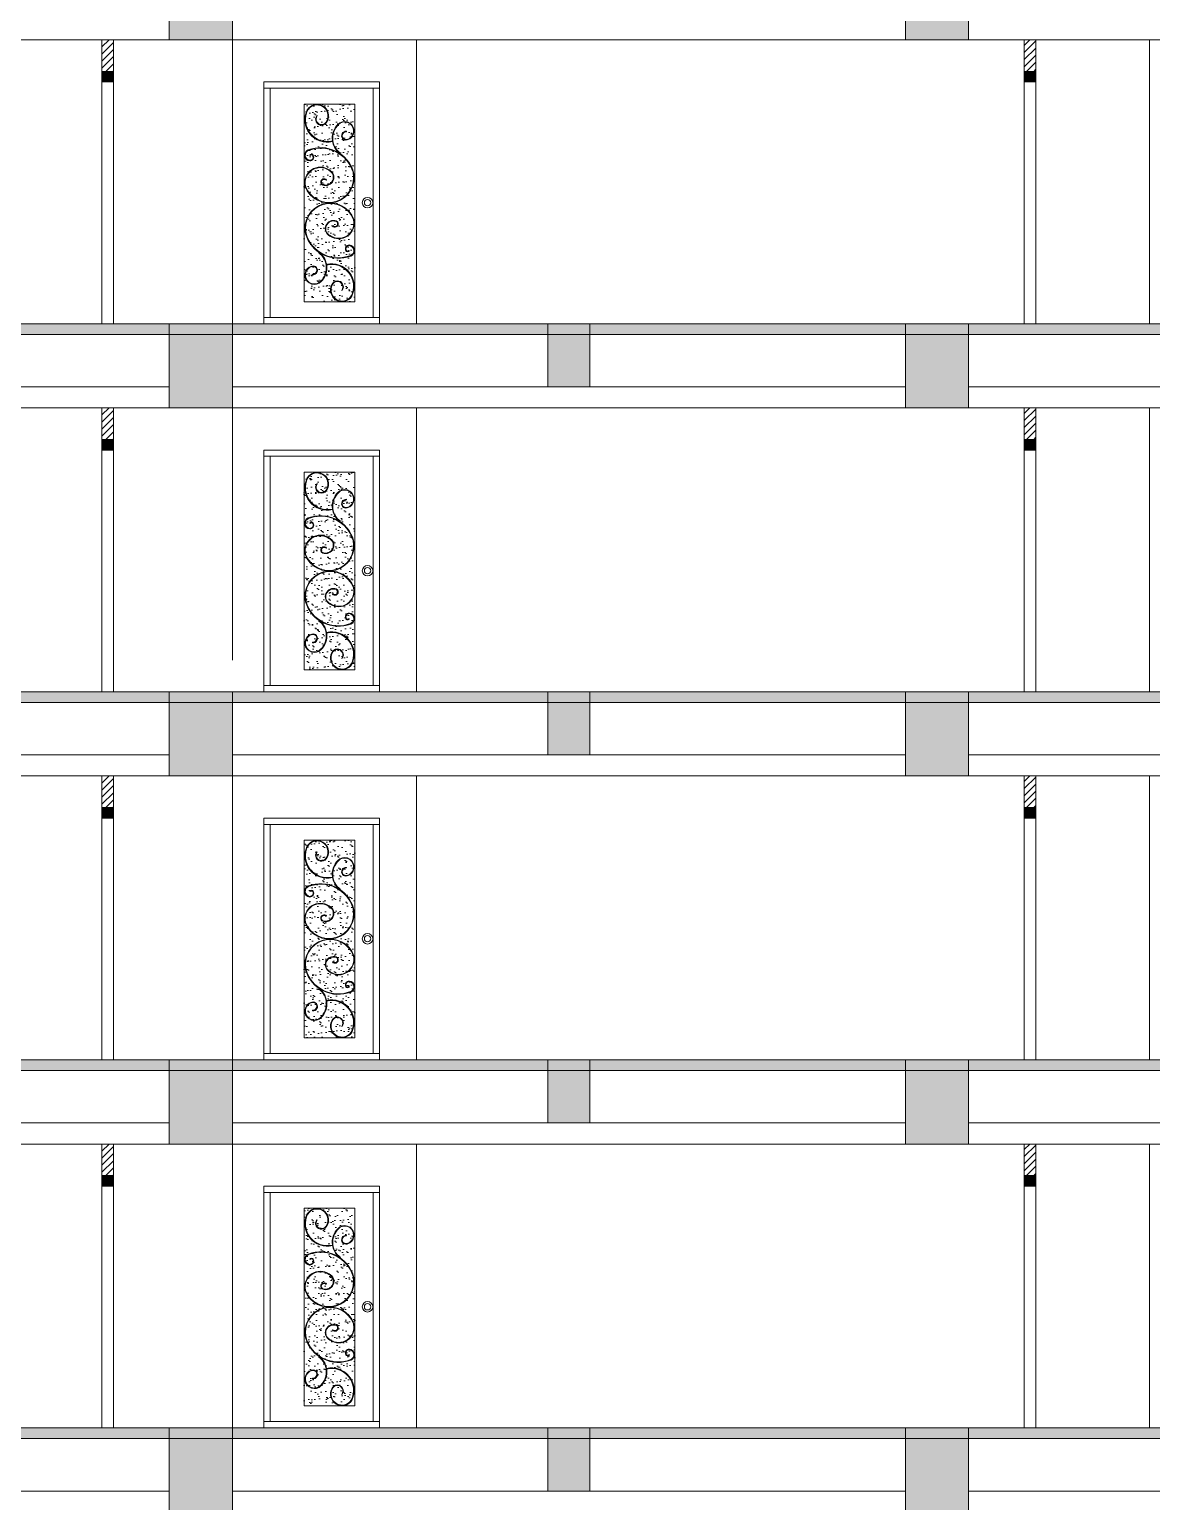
# Model space of a CAD drawing. Header units: millimetres. Extents: x -213 to 151, y -74 to 135.
# Drawn here: x 79.94 to 90.61, y -48.05 to -34.05 of the extents above; entities that cross this region are included whole.
import ezdxf

# ---------------------------------------------------------------- set-up
doc = ezdxf.new("R2010")
doc.units = ezdxf.units.MM
doc.header["$LTSCALE"] = 15

# ---------------------------------------------------------------- blocks, each defined once
blk = doc.blocks.new('Main Doorr')
at = {"lineweight": 9}
h = blk.add_hatch(dxfattribs=at)
h.set_pattern_fill('AR-SAND', color=153, scale=53.726984, style=0)
h.set_pattern_definition([(37.5, (633482.83, -6970.605), (-3.38444, 103.52243), [0, -81.66502, 0, -91.33587, 0, -87.30635]), (7.5, (633482.83, -6970.6), (95.08476, 151.6254), [0, -44.05613, 0, -73.60597, 0, -28.20667]), (327.5, (633416.74, -6970.605), (167.31345, 0.30404), [0, -26.86349, 0, -96.70857, 0, -126.25841]), (317.5, (633416.74, -6970.6), (161.51012, 47.15486), [0, -13.43175, 0, -63.39784, 0, -72.53143])])
h.paths.add_polyline_path([(664468, -64986), (664951, -64986), (664951, -63105), (664468, -63105)])
at = {"color": 7, "lineweight": 9}
for p, q in [((665186, -62955), (664086, -62955)), ((664146, -62955), (664146, -65135)), ((665126, -65135), (665126, -62955)), ((664468, -63105), (664468, -64986)), ((664951, -63105), (664468, -63105)), ((664951, -64986), (664951, -63105)), ((664468, -64986), (664951, -64986)), ((664086, -65135), (665186, -65135))]:
    blk.add_line(p, q, dxfattribs=at)
blk.add_lwpolyline([(664086, -65195), (665186, -65195), (665186, -62895), (664086, -62895)], close=True, dxfattribs=at)
at = {"lineweight": 9}
for points in [[(664738, -63461, -0.637528), (664498, -63159, -0.965658), (664687, -63270, -1.139609), (664589, -63214), (664593, -63218, 1.142963), (664682, -63267, 0.965814), (664503, -63161, 0.637746), (664737, -63456)], [(664811, -63578, -0.50473), (664808, -63283, -1.139136), (664878, -63446, -1.237533), (664872, -63364), (664872, -63369, 1.237959), (664877, -63441, 1.137294), (664811, -63287, 0.504199), (664814, -63573)], [(664608, -64513, -0.50473), (664611, -64809, -1.139136), (664541, -64645, -1.237533), (664547, -64728), (664547, -64722, 1.237959), (664542, -64650, 1.137294), (664608, -64804, 0.504199), (664605, -64518)], [(664681, -64630, -0.637528), (664921, -64933, -0.965658), (664732, -64822, -1.139609), (664830, -64877), (664826, -64874, 1.142963), (664737, -64824, 0.965814), (664916, -64930, 0.637746), (664682, -64636)]]:
    blk.add_lwpolyline(points, format="xyb", dxfattribs=at)
for points in [[(664521, -63590, -0.482932), (664554, -63590, -0.577559), (664521, -63646, -0.789134), (664508, -63541, -0.438143), (664938, -63753, -0.939322), (664477, -63887, -0.684665), (664707, -63731, -0.943765), (664645, -63876, -1.249985), (664681, -63826), (664677, -63830, 1.245946), (664647, -63871, 0.94511), (664704, -63735, 0.684848), (664482, -63886, 0.938331), (664933, -63754, 0.438005), (664510, -63546, 0.787082), (664522, -63640, 0.570854), (664550, -63593, 0.476031), (664525, -63593)], [(664898, -64502, -0.482932), (664865, -64501, -0.577559), (664898, -64445, -0.789134), (664911, -64550, -0.438143), (664481, -64339, -0.939322), (664942, -64204, -0.684665), (664713, -64360, -0.943765), (664774, -64216, -1.249985), (664738, -64265), (664742, -64261, 1.245946), (664772, -64221, 0.94511), (664715, -64356, 0.684848), (664937, -64205, 0.938331), (664486, -64337, 0.438005), (664909, -64545, 0.787082), (664898, -64451, 0.570854), (664870, -64498, 0.476031), (664894, -64498)]]:
    blk.add_lwpolyline(points, format="xyb", close=True, dxfattribs=at)
at = {"linetype": 'Continuous', "lineweight": 9}
blk.add_lwpolyline([(664951, -64986), (664468, -64986)], dxfattribs=at)
at = {"color": 7, "lineweight": 9}
for radius in [50, 30]:
    blk.add_circle((665071, -64043), radius, dxfattribs=at)

msp = doc.modelspace()

# ---------------------------------------------------------------- hatches: boundary and pattern name
at = {"linetype": 'Continuous', "lineweight": 13}
h = msp.add_hatch(color=256, dxfattribs=at)
h.dxf.hatch_style = 1
h.paths.add_polyline_path([(81.266, -34.147), (81.866, -34.147), (81.866, -33.347), (81.266, -33.347)])
h = msp.add_hatch(color=256, dxfattribs=at)
h.dxf.hatch_style = 1
h.paths.add_polyline_path([(88.266, -34.147), (88.866, -34.147), (88.866, -33.347), (88.266, -33.347)])
at = {"linetype": 'Continuous', "lineweight": 13, "true_color": 0xb64b2b}
h = msp.add_hatch(dxfattribs=at)
h.set_pattern_fill('ANSI31', color=15, scale=0.015)
h.set_pattern_definition([(45, (-640.055973, -35.30791), (-0.0336759605, 0.0336759605), [])])
h.paths.add_polyline_path([(69.486, -36.047), (69.266, -36.047), (69.266, -36.847), (69.486, -36.847)])
h.paths.add_polyline_path([(69.486, -34.147), (69.266, -34.147), (69.266, -34.347), (69.316, -34.347), (69.486, -34.347)])
h.paths.add_polyline_path([(73.066, -34.147), (72.956, -34.147), (72.956, -36.847), (73.066, -36.847)])
h.paths.add_polyline_path([(80.736, -34.147), (80.626, -34.147), (80.626, -34.447), (80.736, -34.447)])
h.paths.add_polyline_path([(89.506, -34.147), (89.396, -34.147), (89.396, -34.447), (89.506, -34.447)])
h.paths.add_polyline_path([(97.176, -34.147), (97.066, -34.147), (97.066, -36.847), (97.176, -36.847)])
h.paths.add_polyline_path([(100.866, -36.047), (100.816, -36.047), (100.646, -36.047), (100.646, -36.847), (100.866, -36.847)])
h.paths.add_polyline_path([(100.866, -34.147), (100.646, -34.147), (100.646, -34.347), (100.866, -34.347)])
at = {"linetype": 'Continuous', "lineweight": 13}
h = msp.add_hatch(color=256, dxfattribs=at)
h.dxf.hatch_style = 1
h.paths.add_polyline_path([(80.736, -34.447), (80.626, -34.447), (80.626, -34.547), (80.736, -34.547)])
h = msp.add_hatch(color=256, dxfattribs=at)
h.dxf.hatch_style = 1
h.paths.add_polyline_path([(89.506, -34.447), (89.396, -34.447), (89.396, -34.547), (89.506, -34.547)])
h = msp.add_hatch(color=256, dxfattribs=at)
h.dxf.hatch_style = 1
h.paths.add_polyline_path([(69.266, -36.847), (69.266, -36.947), (100.866, -36.947), (100.866, -37.047), (100.866, -36.847)])
h = msp.add_hatch(color=256, dxfattribs=at)
h.dxf.hatch_style = 1
h.paths.add_polyline_path([(81.266, -37.647), (81.866, -37.647), (81.866, -36.847), (81.266, -36.847)])
h = msp.add_hatch(color=256, dxfattribs=at)
h.dxf.hatch_style = 1
h.paths.add_polyline_path([(81.266, -37.647), (81.866, -37.647), (81.866, -36.847), (81.266, -36.847)])
h = msp.add_hatch(color=256, dxfattribs=at)
h.dxf.hatch_style = 1
h.paths.add_polyline_path([(84.866, -37.447), (85.266, -37.447), (85.266, -36.847), (84.866, -36.847)])
h = msp.add_hatch(color=256, dxfattribs=at)
h.dxf.hatch_style = 1
h.paths.add_polyline_path([(84.866, -37.447), (85.266, -37.447), (85.266, -36.847), (84.866, -36.847)])
h = msp.add_hatch(color=256, dxfattribs=at)
h.dxf.hatch_style = 1
h.paths.add_polyline_path([(88.266, -37.647), (88.866, -37.647), (88.866, -36.847), (88.266, -36.847)])
h = msp.add_hatch(color=256, dxfattribs=at)
h.dxf.hatch_style = 1
h.paths.add_polyline_path([(88.266, -37.647), (88.866, -37.647), (88.866, -36.847), (88.266, -36.847)])
at = {"linetype": 'Continuous', "lineweight": 13, "true_color": 0xb64b2b}
h = msp.add_hatch(dxfattribs=at)
h.set_pattern_fill('ANSI31', color=15, scale=0.015)
h.set_pattern_definition([(45, (-640.055973, -38.80791), (-0.0336759605, 0.0336759605), [])])
h.paths.add_polyline_path([(69.486, -39.547), (69.266, -39.547), (69.266, -40.347), (69.486, -40.347)])
h.paths.add_polyline_path([(69.486, -37.647), (69.266, -37.647), (69.266, -37.847), (69.316, -37.847), (69.486, -37.847)])
h.paths.add_polyline_path([(73.066, -37.647), (72.956, -37.647), (72.956, -40.347), (73.066, -40.347)])
h.paths.add_polyline_path([(80.736, -37.647), (80.626, -37.647), (80.626, -37.947), (80.736, -37.947)])
h.paths.add_polyline_path([(89.506, -37.647), (89.396, -37.647), (89.396, -37.947), (89.506, -37.947)])
h.paths.add_polyline_path([(97.176, -37.647), (97.066, -37.647), (97.066, -40.647), (97.176, -40.647)])
h.paths.add_polyline_path([(100.866, -39.547), (100.816, -39.547), (100.646, -39.547), (100.646, -40.347), (100.866, -40.347)])
h.paths.add_polyline_path([(100.866, -37.647), (100.646, -37.647), (100.646, -37.847), (100.866, -37.847)])
at = {"linetype": 'Continuous', "lineweight": 13}
h = msp.add_hatch(color=256, dxfattribs=at)
h.dxf.hatch_style = 1
h.paths.add_polyline_path([(80.736, -37.947), (80.626, -37.947), (80.626, -38.047), (80.736, -38.047)])
h = msp.add_hatch(color=256, dxfattribs=at)
h.dxf.hatch_style = 1
h.paths.add_polyline_path([(89.506, -37.947), (89.396, -37.947), (89.396, -38.047), (89.506, -38.047)])
h = msp.add_hatch(color=256, dxfattribs=at)
h.dxf.hatch_style = 1
h.paths.add_polyline_path([(69.266, -40.347), (69.266, -40.447), (100.866, -40.447), (100.866, -40.547), (100.866, -40.347)])
h = msp.add_hatch(color=256, dxfattribs=at)
h.dxf.hatch_style = 1
h.paths.add_polyline_path([(81.266, -41.147), (81.866, -41.147), (81.866, -40.347), (81.266, -40.347)])
h = msp.add_hatch(color=256, dxfattribs=at)
h.dxf.hatch_style = 1
h.paths.add_polyline_path([(84.866, -40.947), (85.266, -40.947), (85.266, -40.347), (84.866, -40.347)])
h = msp.add_hatch(color=256, dxfattribs=at)
h.dxf.hatch_style = 1
h.paths.add_polyline_path([(88.266, -41.147), (88.866, -41.147), (88.866, -40.347), (88.266, -40.347)])
at = {"linetype": 'Continuous', "lineweight": 13, "true_color": 0xb64b2b}
h = msp.add_hatch(dxfattribs=at)
h.set_pattern_fill('ANSI31', color=15, scale=0.015)
h.set_pattern_definition([(45, (-640.055973, -42.30791), (-0.0336759605, 0.0336759605), [])])
h.paths.add_polyline_path([(69.486, -43.047), (69.266, -43.047), (69.266, -43.847), (69.486, -43.847)])
h.paths.add_polyline_path([(69.486, -41.147), (69.266, -41.147), (69.266, -41.347), (69.316, -41.347), (69.486, -41.347)])
h.paths.add_polyline_path([(73.066, -41.147), (72.956, -41.147), (72.956, -43.847), (73.066, -43.847)])
h.paths.add_polyline_path([(80.736, -41.147), (80.626, -41.147), (80.626, -41.447), (80.736, -41.447)])
h.paths.add_polyline_path([(89.506, -41.147), (89.396, -41.147), (89.396, -41.447), (89.506, -41.447)])
h.paths.add_polyline_path([(97.176, -41.147), (97.066, -41.147), (97.066, -43.847), (97.176, -43.847)])
h.paths.add_polyline_path([(100.866, -43.047), (100.816, -43.047), (100.646, -43.047), (100.646, -43.847), (100.866, -43.847)])
h.paths.add_polyline_path([(100.866, -41.147), (100.646, -41.147), (100.646, -41.347), (100.866, -41.347)])
at = {"linetype": 'Continuous', "lineweight": 13}
h = msp.add_hatch(color=256, dxfattribs=at)
h.dxf.hatch_style = 1
h.paths.add_polyline_path([(80.736, -41.447), (80.626, -41.447), (80.626, -41.547), (80.736, -41.547)])
h = msp.add_hatch(color=256, dxfattribs=at)
h.dxf.hatch_style = 1
h.paths.add_polyline_path([(89.506, -41.447), (89.396, -41.447), (89.396, -41.547), (89.506, -41.547)])
h = msp.add_hatch(color=256, dxfattribs=at)
h.dxf.hatch_style = 1
h.paths.add_polyline_path([(69.266, -43.847), (69.266, -43.947), (100.866, -43.947), (100.866, -44.047), (100.866, -43.847)])
h = msp.add_hatch(color=256, dxfattribs=at)
h.dxf.hatch_style = 1
h.paths.add_polyline_path([(81.266, -44.647), (81.866, -44.647), (81.866, -43.847), (81.266, -43.847)])
h = msp.add_hatch(color=256, dxfattribs=at)
h.dxf.hatch_style = 1
h.paths.add_polyline_path([(84.866, -44.447), (85.266, -44.447), (85.266, -43.847), (84.866, -43.847)])
h = msp.add_hatch(color=256, dxfattribs=at)
h.dxf.hatch_style = 1
h.paths.add_polyline_path([(88.266, -44.647), (88.866, -44.647), (88.866, -43.847), (88.266, -43.847)])
at = {"linetype": 'Continuous', "lineweight": 13, "true_color": 0xb64b2b}
h = msp.add_hatch(dxfattribs=at)
h.set_pattern_fill('ANSI31', color=15, scale=0.015)
h.set_pattern_definition([(45, (-640.055973, -45.80791), (-0.0336759605, 0.0336759605), [])])
h.paths.add_polyline_path([(69.486, -46.547), (69.266, -46.547), (69.266, -47.347), (69.486, -47.347)])
h.paths.add_polyline_path([(69.486, -44.647), (69.266, -44.647), (69.266, -44.847), (69.316, -44.847), (69.486, -44.847)])
h.paths.add_polyline_path([(73.066, -44.647), (72.956, -44.647), (72.956, -47.347), (73.066, -47.347)])
h.paths.add_polyline_path([(80.736, -44.647), (80.626, -44.647), (80.626, -44.947), (80.736, -44.947)])
h.paths.add_polyline_path([(89.506, -44.647), (89.396, -44.647), (89.396, -44.947), (89.506, -44.947)])
h.paths.add_polyline_path([(97.176, -44.647), (97.066, -44.647), (97.066, -47.347), (97.176, -47.347)])
h.paths.add_polyline_path([(100.866, -46.547), (100.816, -46.547), (100.646, -46.547), (100.646, -47.347), (100.866, -47.347)])
h.paths.add_polyline_path([(100.866, -44.647), (100.646, -44.647), (100.646, -44.847), (100.866, -44.847)])
at = {"linetype": 'Continuous', "lineweight": 13}
h = msp.add_hatch(color=256, dxfattribs=at)
h.dxf.hatch_style = 1
h.paths.add_polyline_path([(80.736, -44.947), (80.626, -44.947), (80.626, -45.047), (80.736, -45.047)])
h = msp.add_hatch(color=256, dxfattribs=at)
h.dxf.hatch_style = 1
h.paths.add_polyline_path([(89.506, -44.947), (89.396, -44.947), (89.396, -45.047), (89.506, -45.047)])
h = msp.add_hatch(color=256, dxfattribs=at)
h.dxf.hatch_style = 1
h.paths.add_polyline_path([(69.266, -47.347), (69.266, -47.447), (100.866, -47.447), (100.866, -47.547), (100.866, -47.347)])
h = msp.add_hatch(color=256, dxfattribs=at)
h.dxf.hatch_style = 1
h.paths.add_polyline_path([(81.266, -48.147), (81.866, -48.147), (81.866, -47.347), (81.266, -47.347)])
h = msp.add_hatch(color=256, dxfattribs=at)
h.dxf.hatch_style = 1
h.paths.add_polyline_path([(84.866, -47.947), (85.266, -47.947), (85.266, -47.347), (84.866, -47.347)])
h = msp.add_hatch(color=256, dxfattribs=at)
h.dxf.hatch_style = 1
h.paths.add_polyline_path([(88.266, -48.147), (88.866, -48.147), (88.866, -47.347), (88.266, -47.347)])

# ---------------------------------------------------------------- linework, layer by layer
for points in [[(81.266, -34.147), (81.866, -34.147), (81.866, -33.347), (81.266, -33.347)], [(88.266, -34.147), (88.866, -34.147), (88.866, -33.347), (88.266, -33.347)], [(80.626, -36.847), (80.736, -36.847), (80.736, -34.147), (80.626, -34.147)], [(89.396, -36.847), (89.506, -36.847), (89.506, -34.147), (89.396, -34.147)], [(80.736, -34.547), (80.626, -34.547), (80.626, -34.447), (80.736, -34.447)], [(89.506, -34.547), (89.396, -34.547), (89.396, -34.447), (89.506, -34.447)], [(81.266, -37.647), (81.866, -37.647), (81.866, -36.847), (81.266, -36.847)], [(81.266, -37.647), (81.866, -37.647), (81.866, -36.847), (81.266, -36.847)], [(84.866, -37.447), (85.266, -37.447), (85.266, -36.847), (84.866, -36.847)], [(84.866, -37.447), (85.266, -37.447), (85.266, -36.847), (84.866, -36.847)], [(88.266, -37.647), (88.866, -37.647), (88.866, -36.847), (88.266, -36.847)], [(88.266, -37.647), (88.866, -37.647), (88.866, -36.847), (88.266, -36.847)], [(80.626, -40.347), (80.736, -40.347), (80.736, -37.647), (80.626, -37.647)], [(89.396, -40.347), (89.506, -40.347), (89.506, -37.647), (89.396, -37.647)], [(80.736, -38.047), (80.626, -38.047), (80.626, -37.947), (80.736, -37.947)], [(89.506, -38.047), (89.396, -38.047), (89.396, -37.947), (89.506, -37.947)], [(81.266, -41.147), (81.866, -41.147), (81.866, -40.347), (81.266, -40.347)], [(84.866, -40.947), (85.266, -40.947), (85.266, -40.347), (84.866, -40.347)], [(88.266, -41.147), (88.866, -41.147), (88.866, -40.347), (88.266, -40.347)], [(80.626, -43.847), (80.736, -43.847), (80.736, -41.147), (80.626, -41.147)], [(89.396, -43.847), (89.506, -43.847), (89.506, -41.147), (89.396, -41.147)], [(80.736, -41.547), (80.626, -41.547), (80.626, -41.447), (80.736, -41.447)], [(89.506, -41.547), (89.396, -41.547), (89.396, -41.447), (89.506, -41.447)], [(81.266, -44.647), (81.866, -44.647), (81.866, -43.847), (81.266, -43.847)], [(84.866, -44.447), (85.266, -44.447), (85.266, -43.847), (84.866, -43.847)], [(88.266, -44.647), (88.866, -44.647), (88.866, -43.847), (88.266, -43.847)], [(80.626, -47.347), (80.736, -47.347), (80.736, -44.647), (80.626, -44.647)], [(89.396, -47.347), (89.506, -47.347), (89.506, -44.647), (89.396, -44.647)], [(80.736, -45.047), (80.626, -45.047), (80.626, -44.947), (80.736, -44.947)], [(89.506, -45.047), (89.396, -45.047), (89.396, -44.947), (89.506, -44.947)], [(81.266, -48.147), (81.866, -48.147), (81.866, -47.347), (81.266, -47.347)], [(84.866, -47.947), (85.266, -47.947), (85.266, -47.347), (84.866, -47.347)], [(88.266, -48.147), (88.866, -48.147), (88.866, -47.347), (88.266, -47.347)]]:
    msp.add_lwpolyline(points, close=True, dxfattribs=at)
for points in [[(75.866, -34.147), (81.266, -34.147)], [(81.866, -36.847), (81.866, -34.147)], [(81.866, -34.147), (88.266, -34.147)], [(83.616, -36.847), (83.616, -34.147)], [(88.866, -34.147), (94.266, -34.147)], [(90.586, -36.847), (90.586, -34.147)], [(69.266, -36.847), (100.866, -36.847)], [(69.266, -36.847), (100.866, -36.847)], [(100.866, -36.947), (69.266, -36.947)], [(100.866, -36.947), (69.266, -36.947)], [(80.626, -36.847), (80.736, -36.847)], [(89.396, -36.847), (89.506, -36.847)], [(81.866, -40.047), (81.866, -37.347)], [(75.866, -37.447), (81.266, -37.447)], [(75.866, -37.447), (81.266, -37.447)], [(81.866, -37.447), (88.266, -37.447)], [(81.866, -37.447), (88.266, -37.447)], [(88.866, -37.447), (94.266, -37.447)], [(88.866, -37.447), (94.266, -37.447)], [(75.866, -37.647), (81.266, -37.647)], [(75.866, -37.647), (81.266, -37.647)], [(81.866, -37.647), (88.266, -37.647)], [(81.866, -37.647), (88.266, -37.647)], [(83.616, -40.347), (83.616, -37.647)], [(88.866, -37.647), (94.266, -37.647)], [(88.866, -37.647), (94.266, -37.647)], [(90.586, -40.347), (90.586, -37.647)], [(69.266, -40.347), (100.866, -40.347)], [(100.866, -40.447), (69.266, -40.447)], [(75.866, -40.947), (81.266, -40.947)], [(81.866, -40.947), (88.266, -40.947)], [(88.866, -40.947), (94.266, -40.947)], [(75.866, -41.147), (81.266, -41.147)], [(81.866, -43.847), (81.866, -41.147)], [(81.866, -41.147), (88.266, -41.147)], [(83.616, -43.847), (83.616, -41.147)], [(88.866, -41.147), (94.266, -41.147)], [(90.586, -43.847), (90.586, -41.147)], [(69.266, -43.847), (100.866, -43.847)], [(100.866, -43.947), (69.266, -43.947)], [(75.866, -44.447), (81.266, -44.447)], [(81.866, -44.447), (88.266, -44.447)], [(88.866, -44.447), (94.266, -44.447)], [(75.866, -44.647), (81.266, -44.647)], [(81.866, -47.347), (81.866, -44.647)], [(81.866, -44.647), (88.266, -44.647)], [(83.616, -47.347), (83.616, -44.647)], [(88.866, -44.647), (94.266, -44.647)], [(90.586, -47.347), (90.586, -44.647)], [(69.266, -47.347), (100.866, -47.347)], [(100.866, -47.447), (69.266, -47.447)], [(75.866, -47.947), (81.266, -47.947)], [(81.866, -47.947), (88.266, -47.947)], [(88.866, -47.947), (94.266, -47.947)]]:
    msp.add_lwpolyline(points, dxfattribs=at)

# ---------------------------------------------------------------- block references
at = {"linetype": 'Continuous', "lineweight": 13, "xscale": 0.001, "yscale": 0.001, "zscale": 0.001}
for p in [(-581.92, 28.348), (-581.92, 24.848), (-581.92, 21.348), (-581.92, 17.848)]:
    msp.add_blockref('Main Doorr', p, dxfattribs=at)

doc.saveas('drawing.dxf')
